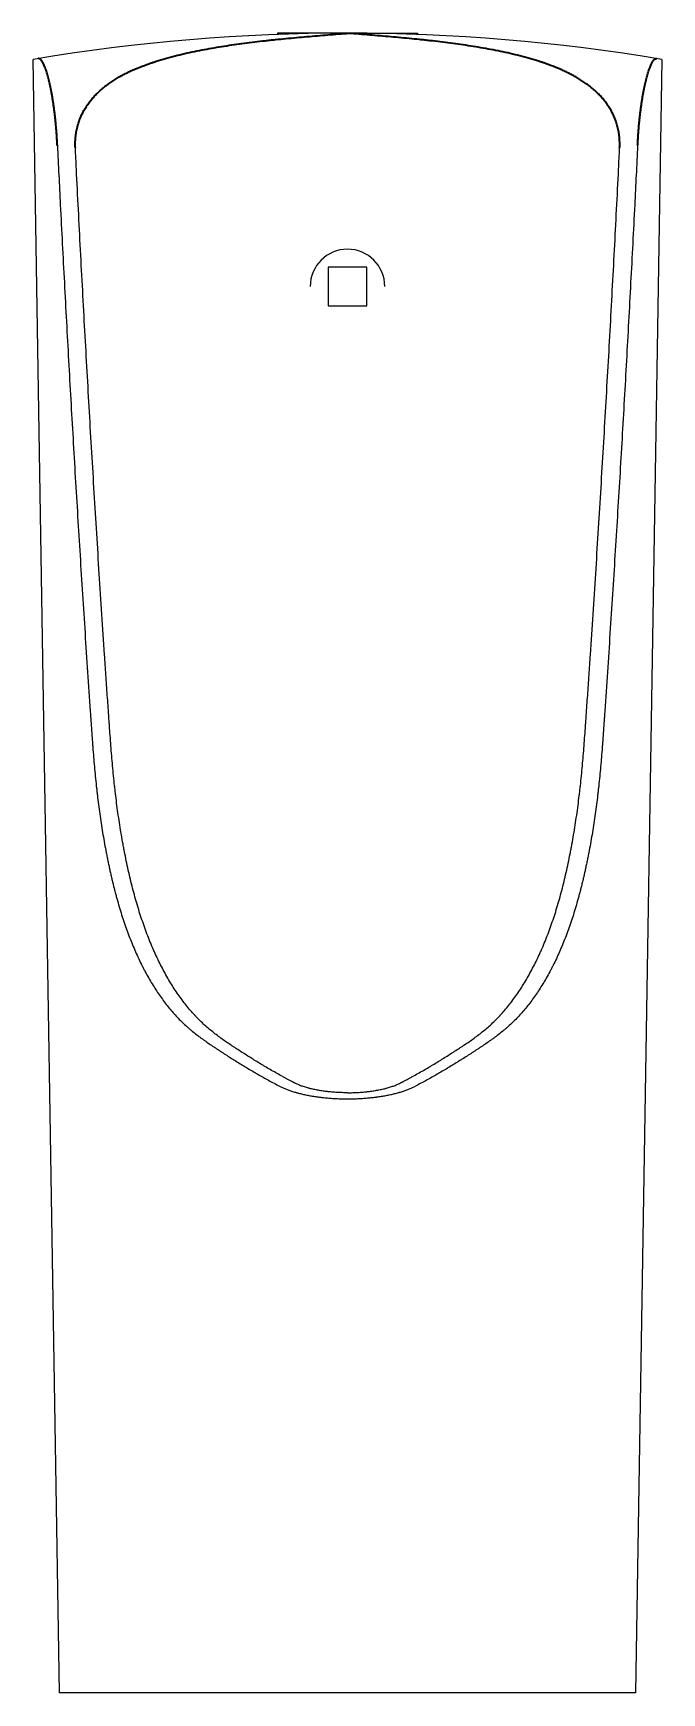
# Model space of a CAD drawing. Extents: x -2629 to 3156, y -2170 to 2130.
# Drawn here: x -1918 to -1558, y -444 to 506 of the extents above; entities that cross this region are included whole.
import ezdxf

# ---------------------------------------------------------------- set-up
doc = ezdxf.new("R2010")
doc.units = 0
doc.header["$LTSCALE"] = 20
doc.header["$MEASUREMENT"] = 0
doc.layers.add('1', color=1, linetype='CONTINUOUS')
doc.layers.add('3', color=3, linetype='CONTINUOUS')

msp = doc.modelspace()

# ---------------------------------------------------------------- linework, layer by layer
at = {"layer": '1', "color": 7, "linetype": 'Continuous', "lineweight": 35}
for points, knots in [([(-1894.3, 440.01), (-1894.35, 441.04), (-1894.36, 442.06), (-1894.31, 444.08), (-1894.25, 445.08), (-1894.06, 447.06), (-1893.93, 448.05), (-1893.59, 449.99), (-1893.39, 450.96), (-1893.09, 452.15), (-1893.02, 452.39), (-1892.93, 452.75), (-1892.89, 452.87), (-1892.83, 453.11), (-1892.66, 453.7), (-1892.47, 454.28), (-1892.01, 455.66), (-1891.67, 456.56), (-1890.93, 458.32), (-1890.53, 459.18), (-1889.67, 460.87), (-1889.21, 461.69), (-1888.48, 462.9), (-1888.23, 463.3), (-1887.9, 463.79), (-1887.84, 463.89), (-1887.71, 464.09), (-1887.51, 464.38), (-1887.31, 464.67), (-1886.64, 465.63), (-1886.08, 466.37), (-1884.93, 467.8), (-1884.33, 468.5), (-1883.1, 469.86), (-1882.46, 470.51), (-1881.16, 471.79), (-1880.49, 472.41), (-1879.12, 473.62), (-1878.42, 474.21), (-1877.35, 475.07), (-1876.99, 475.35), (-1876.53, 475.7), (-1876.44, 475.77), (-1876.26, 475.91), (-1876.17, 475.98), (-1875.89, 476.19), (-1875.7, 476.32), (-1874.78, 477), (-1874.03, 477.52), (-1872.5, 478.54), (-1871.73, 479.03), (-1870.18, 479.98), (-1869.39, 480.44), (-1867.79, 481.33), (-1866.99, 481.77), (-1865.36, 482.61), (-1864.54, 483.02), (-1862.89, 483.81), (-1862.05, 484.19), (-1860.36, 484.94), (-1859.51, 485.31), (-1856.95, 486.37), (-1855.21, 487.05), (-1852.57, 488), (-1851.68, 488.31), (-1850.57, 488.69), (-1850.35, 488.77), (-1849.9, 488.92), (-1849.67, 488.99), (-1849, 489.22), (-1848.55, 489.36), (-1846.31, 490.08), (-1844.5, 490.63), (-1840.86, 491.66), (-1839.03, 492.15), (-1835.35, 493.09), (-1833.51, 493.53), (-1829.79, 494.39), (-1827.93, 494.79), (-1824.19, 495.56), (-1822.31, 495.93), (-1818.53, 496.64), (-1816.64, 496.98), (-1812.83, 497.63), (-1810.92, 497.94), (-1807.09, 498.54), (-1805.16, 498.82), (-1801.3, 499.38), (-1799.36, 499.64), (-1795.47, 500.15), (-1791.57, 500.64), (-1787.63, 501.1), (-1784.67, 501.43), (-1783.68, 501.54), (-1781.69, 501.75), (-1780.7, 501.86), (-1777.71, 502.17), (-1775.72, 502.37), (-1771.73, 502.76), (-1769.73, 502.95), (-1765.72, 503.32), (-1763.72, 503.5), (-1759.7, 503.85), (-1757.69, 504.02), (-1753.67, 504.35), (-1751.65, 504.52), (-1747.61, 504.84), (-1745.59, 505), (-1741.54, 505.31), (-1739.51, 505.46), (-1737.48, 505.61)], [0, 0, 0, 0, 0.015625, 0.015625, 0.03125, 0.03125, 0.046875, 0.046875, 0.0625, 0.0625, 0.066406, 0.066406, 0.068359, 0.068359, 0.070312, 0.078125, 0.078125, 0.09375, 0.09375, 0.109375, 0.109375, 0.125, 0.125, 0.132812, 0.132812, 0.134766, 0.134766, 0.136719, 0.140625, 0.140625, 0.15625, 0.15625, 0.171875, 0.171875, 0.1875, 0.1875, 0.203125, 0.203125, 0.21875, 0.21875, 0.226563, 0.226563, 0.228516, 0.228516, 0.230469, 0.230469, 0.234375, 0.234375, 0.25, 0.25, 0.265625, 0.265625, 0.28125, 0.28125, 0.296875, 0.296875, 0.3125, 0.3125, 0.328125, 0.328125, 0.34375, 0.34375, 0.375, 0.375, 0.390625, 0.390625, 0.394531, 0.394531, 0.398438, 0.398438, 0.40625, 0.40625, 0.4375, 0.4375, 0.46875, 0.46875, 0.5, 0.5, 0.53125, 0.53125, 0.5625, 0.5625, 0.59375, 0.59375, 0.625, 0.625, 0.65625, 0.65625, 0.6875, 0.6875, 0.71875, 0.75, 0.75, 0.765625, 0.765625, 0.78125, 0.78125, 0.8125, 0.8125, 0.84375, 0.84375, 0.875, 0.875, 0.90625, 0.90625, 0.9375, 0.9375, 0.96875, 0.96875, 1, 1, 1, 1]), ([(-1582.6, 440.01), (-1582.55, 441.04), (-1582.54, 442.06), (-1582.59, 444.08), (-1582.65, 445.08), (-1582.84, 447.06), (-1582.97, 448.05), (-1583.31, 449.99), (-1583.51, 450.96), (-1583.81, 452.15), (-1583.88, 452.39), (-1583.97, 452.75), (-1584.01, 452.87), (-1584.07, 453.11), (-1584.24, 453.7), (-1584.43, 454.28), (-1584.89, 455.66), (-1585.23, 456.56), (-1585.97, 458.32), (-1586.37, 459.18), (-1587.23, 460.87), (-1587.69, 461.69), (-1588.42, 462.9), (-1588.67, 463.3), (-1589, 463.79), (-1589.06, 463.89), (-1589.19, 464.09), (-1589.39, 464.38), (-1589.59, 464.67), (-1590.26, 465.63), (-1590.82, 466.37), (-1591.97, 467.8), (-1592.57, 468.5), (-1593.8, 469.86), (-1594.44, 470.51), (-1595.74, 471.79), (-1596.41, 472.41), (-1597.78, 473.62), (-1598.48, 474.21), (-1599.55, 475.07), (-1599.91, 475.35), (-1600.37, 475.7), (-1600.46, 475.77), (-1600.64, 475.91), (-1600.73, 475.98), (-1601.01, 476.19), (-1601.19, 476.32), (-1602.12, 477), (-1602.87, 477.52), (-1604.39, 478.54), (-1605.16, 479.03), (-1606.72, 479.98), (-1607.51, 480.44), (-1609.1, 481.33), (-1609.91, 481.77), (-1611.54, 482.61), (-1612.36, 483.02), (-1614.01, 483.81), (-1614.85, 484.19), (-1616.53, 484.94), (-1617.38, 485.31), (-1619.95, 486.37), (-1621.69, 487.05), (-1624.33, 488), (-1625.22, 488.31), (-1626.33, 488.69), (-1626.55, 488.77), (-1627, 488.92), (-1627.22, 488.99), (-1627.9, 489.22), (-1628.35, 489.36), (-1630.59, 490.08), (-1632.4, 490.63), (-1636.04, 491.66), (-1637.87, 492.15), (-1641.55, 493.09), (-1643.39, 493.53), (-1647.1, 494.39), (-1648.97, 494.79), (-1652.71, 495.56), (-1654.59, 495.93), (-1658.37, 496.64), (-1660.26, 496.98), (-1664.07, 497.63), (-1665.98, 497.94), (-1669.81, 498.54), (-1671.73, 498.82), (-1675.6, 499.38), (-1677.53, 499.64), (-1681.43, 500.15), (-1685.33, 500.64), (-1689.27, 501.1), (-1692.23, 501.43), (-1693.22, 501.54), (-1695.2, 501.75), (-1696.2, 501.86), (-1699.18, 502.17), (-1701.18, 502.37), (-1705.17, 502.76), (-1707.17, 502.95), (-1711.18, 503.32), (-1713.18, 503.5), (-1717.2, 503.85), (-1719.21, 504.02), (-1723.23, 504.35), (-1725.25, 504.52), (-1729.29, 504.84), (-1731.31, 505), (-1735.36, 505.31), (-1737.39, 505.46), (-1739.42, 505.61)], [0, 0, 0, 0, 0.015625, 0.015625, 0.03125, 0.03125, 0.046875, 0.046875, 0.0625, 0.0625, 0.066406, 0.066406, 0.068359, 0.068359, 0.070312, 0.078125, 0.078125, 0.09375, 0.09375, 0.109375, 0.109375, 0.125, 0.125, 0.132812, 0.132812, 0.134766, 0.134766, 0.136719, 0.140625, 0.140625, 0.15625, 0.15625, 0.171875, 0.171875, 0.1875, 0.1875, 0.203125, 0.203125, 0.21875, 0.21875, 0.226563, 0.226563, 0.228516, 0.228516, 0.230469, 0.230469, 0.234375, 0.234375, 0.25, 0.25, 0.265625, 0.265625, 0.28125, 0.28125, 0.296875, 0.296875, 0.3125, 0.3125, 0.328125, 0.328125, 0.34375, 0.34375, 0.375, 0.375, 0.390625, 0.390625, 0.394531, 0.394531, 0.398438, 0.398438, 0.40625, 0.40625, 0.4375, 0.4375, 0.46875, 0.46875, 0.5, 0.5, 0.53125, 0.53125, 0.5625, 0.5625, 0.59375, 0.59375, 0.625, 0.625, 0.65625, 0.65625, 0.6875, 0.6875, 0.71875, 0.75, 0.75, 0.765625, 0.765625, 0.78125, 0.78125, 0.8125, 0.8125, 0.84375, 0.84375, 0.875, 0.875, 0.90625, 0.90625, 0.9375, 0.9375, 0.96875, 0.96875, 1, 1, 1, 1]), ([(-1904.6, 441.34), (-1904.64, 442.2), (-1904.73, 443.92), (-1904.89, 446.47), (-1905.07, 448.98), (-1905.27, 451.47), (-1905.49, 453.91), (-1905.73, 456.33), (-1905.91, 457.91), (-1906.01, 458.8), (-1906.02, 458.9), (-1906.04, 459.09), (-1906.06, 459.19), (-1906.09, 459.49), (-1906.16, 460.07), (-1906.23, 460.65), (-1906.38, 461.8), (-1906.58, 463.31), (-1906.89, 465.5), (-1907.22, 467.63), (-1907.56, 469.68), (-1907.79, 471.01), (-1908.03, 472.31), (-1908.16, 472.95), (-1908.31, 473.73), (-1908.34, 473.89), (-1908.41, 474.2), (-1908.44, 474.35), (-1908.53, 474.82), (-1908.6, 475.12), (-1908.79, 476.02), (-1909.05, 477.18), (-1909.44, 478.83), (-1909.84, 480.38), (-1910.24, 481.83), (-1910.65, 483.19), (-1910.93, 484.04), (-1911.14, 484.65), (-1911.21, 484.85), (-1911.31, 485.14), (-1911.35, 485.23), (-1911.42, 485.42), (-1911.59, 485.89), (-1911.91, 486.68), (-1912.32, 487.63), (-1912.73, 488.46), (-1913.14, 489.18), (-1913.55, 489.78), (-1913.96, 490.28), (-1914.22, 490.54), (-1914.49, 490.76), (-1914.62, 490.84), (-1914.88, 490.98), (-1915.14, 491.08), (-1915.39, 491.1), (-1915.52, 491.09)], [0, 0, 0, 0, 0.03125, 0.0625, 0.09375, 0.125, 0.15625, 0.1875, 0.21875, 0.21875, 0.222656, 0.222656, 0.226562, 0.226562, 0.234375, 0.25, 0.25, 0.28125, 0.3125, 0.34375, 0.375, 0.40625, 0.40625, 0.4375, 0.4375, 0.445312, 0.445312, 0.453125, 0.453125, 0.46875, 0.46875, 0.5, 0.53125, 0.5625, 0.59375, 0.625, 0.65625, 0.65625, 0.671875, 0.671875, 0.679687, 0.679687, 0.6875, 0.71875, 0.75, 0.78125, 0.8125, 0.84375, 0.875, 0.90625, 0.90625, 0.9375, 0.9375, 0.96875, 1, 1, 1, 1]), ([(-1572.3, 441.34), (-1572.26, 442.2), (-1572.17, 443.92), (-1572.01, 446.47), (-1571.83, 448.98), (-1571.63, 451.47), (-1571.41, 453.91), (-1571.17, 456.33), (-1570.99, 457.91), (-1570.89, 458.8), (-1570.88, 458.9), (-1570.85, 459.09), (-1570.84, 459.19), (-1570.81, 459.49), (-1570.74, 460.07), (-1570.67, 460.65), (-1570.52, 461.8), (-1570.32, 463.31), (-1570.01, 465.5), (-1569.68, 467.63), (-1569.34, 469.68), (-1569.11, 471.01), (-1568.87, 472.31), (-1568.74, 472.95), (-1568.59, 473.73), (-1568.56, 473.89), (-1568.49, 474.2), (-1568.46, 474.35), (-1568.37, 474.82), (-1568.3, 475.12), (-1568.11, 476.02), (-1567.85, 477.18), (-1567.46, 478.83), (-1567.06, 480.38), (-1566.66, 481.83), (-1566.25, 483.19), (-1565.97, 484.04), (-1565.76, 484.65), (-1565.69, 484.85), (-1565.59, 485.14), (-1565.55, 485.23), (-1565.48, 485.42), (-1565.31, 485.89), (-1564.99, 486.68), (-1564.58, 487.63), (-1564.16, 488.46), (-1563.75, 489.18), (-1563.35, 489.78), (-1562.94, 490.28), (-1562.68, 490.54), (-1562.41, 490.76), (-1562.28, 490.84), (-1562.02, 490.98), (-1561.76, 491.08), (-1561.5, 491.1), (-1561.38, 491.09)], [0, 0, 0, 0, 0.03125, 0.0625, 0.09375, 0.125, 0.15625, 0.1875, 0.21875, 0.21875, 0.222656, 0.222656, 0.226562, 0.226562, 0.234375, 0.25, 0.25, 0.28125, 0.3125, 0.34375, 0.375, 0.40625, 0.40625, 0.4375, 0.4375, 0.445312, 0.445312, 0.453125, 0.453125, 0.46875, 0.46875, 0.5, 0.53125, 0.5625, 0.59375, 0.625, 0.65625, 0.65625, 0.671875, 0.671875, 0.679687, 0.679687, 0.6875, 0.71875, 0.75, 0.78125, 0.8125, 0.84375, 0.875, 0.90625, 0.90625, 0.9375, 0.9375, 0.96875, 1, 1, 1, 1])]:
    msp.add_open_spline(points, degree=3, knots=knots, dxfattribs=at)
at = {"layer": '3', "color": 7}
for p, q in [((-1778.45, 505.61), (-1778.45, 504.87)), ((-1738.45, 505.61), (-1778.45, 505.61)), ((-1738.45, 505.61), (-1698.45, 505.61)), ((-1698.45, 505.61), (-1698.45, 504.87)), ((-1903.45, -444.39), (-1918.45, 490.61)), ((-1558.45, 490.61), (-1573.45, -444.39)), ((-1749.45, 371.61), (-1749.45, 349.61)), ((-1727.45, 371.61), (-1749.45, 371.61)), ((-1727.45, 349.61), (-1727.45, 371.61)), ((-1749.45, 349.61), (-1727.45, 349.61)), ((-1573.45, -444.39), (-1903.45, -444.39))]:
    msp.add_line(p, q, dxfattribs=at)
for centre, radius, start, end in [((-1738.45, -581.89), 1087.5, 80.47272, 99.52728), ((-1738.45, 360.61), 21.37, 0, 180)]:
    msp.add_arc(centre, radius, start, end, dxfattribs=at)
for points, knots in [([(-1904.59, 441.34), (-1904.04, 430.03), (-1903.48, 418.72), (-1902.53, 399.97), (-1902.15, 392.54), (-1901.39, 377.67), (-1901, 370.24), (-1899.82, 347.94), (-1899.01, 333.08), (-1897.36, 303.35), (-1896.51, 288.48), (-1894.78, 258.76), (-1893.9, 243.9), (-1892.08, 214.18), (-1891.16, 199.32), (-1889.73, 177.03), (-1889.25, 169.6), (-1888.28, 154.74), (-1887.79, 147.32), (-1886.8, 132.46), (-1886.3, 125.03), (-1885.73, 116.68), (-1885.66, 115.75), (-1885.54, 113.89), (-1885.47, 112.96), (-1885.28, 110.18), (-1885.15, 108.32), (-1884.89, 104.61), (-1884.76, 102.76), (-1884.55, 99.98), (-1884.48, 99.06), (-1884.34, 97.21), (-1884.27, 96.29), (-1883.91, 91.68), (-1883.59, 88.01), (-1882.91, 80.7), (-1882.55, 77.07), (-1882.05, 72.55), (-1881.95, 71.65), (-1881.74, 69.85), (-1881.63, 68.95), (-1881.3, 66.26), (-1881.08, 64.47), (-1880.37, 59.13), (-1879.86, 55.59), (-1879.05, 50.31), (-1878.76, 48.56), (-1878.18, 45.07), (-1877.88, 43.33), (-1877.25, 39.87), (-1876.93, 38.14), (-1876.43, 35.56), (-1876.26, 34.7), (-1875.92, 32.98), (-1875.74, 32.13), (-1875.48, 30.85), (-1875.39, 30.42), (-1875.21, 29.57), (-1875.11, 29.14), (-1874.93, 28.29), (-1874.84, 27.87), (-1874.7, 27.23), (-1874.65, 27.02), (-1874.56, 26.59), (-1874.51, 26.38), (-1874.28, 25.32), (-1874.09, 24.48), (-1873.71, 22.8), (-1873.52, 21.97), (-1873.13, 20.31), (-1872.93, 19.49), (-1872.53, 17.85), (-1872.33, 17.03), (-1871.92, 15.41), (-1871.71, 14.61), (-1871.29, 13), (-1871.07, 12.21), (-1870, 8.25), (-1869.09, 5.15), (-1867.21, -0.9), (-1866.22, -3.85), (-1864.68, -8.18), (-1864.15, -9.6), (-1863.08, -12.41), (-1862.54, -13.8), (-1860.86, -17.91), (-1859.7, -20.59), (-1857.89, -24.49), (-1857.28, -25.77), (-1856.58, -27.2), (-1856.42, -27.51), (-1856.11, -28.14), (-1855.55, -29.23), (-1855.07, -30.16), (-1853.47, -33.21), (-1852.15, -35.56), (-1850.12, -38.94), (-1849.43, -40.05), (-1848.04, -42.22), (-1847.34, -43.28), (-1845.21, -46.4), (-1843.76, -48.39), (-1840.79, -52.21), (-1839.27, -54.02), (-1836.94, -56.62), (-1836.15, -57.47), (-1834.57, -59.11), (-1832.96, -60.71), (-1831.32, -62.23), (-1830.29, -63.16), (-1830.08, -63.34), (-1829.66, -63.71), (-1829.04, -64.25), (-1828.41, -64.79), (-1827.15, -65.84), (-1826.31, -66.53), (-1824.61, -67.86), (-1823.75, -68.51), (-1822.46, -69.47), (-1822.03, -69.78), (-1821.17, -70.41), (-1820.73, -70.71), (-1819.43, -71.63), (-1818.56, -72.23), (-1816.8, -73.42), (-1815.92, -74.01), (-1814.59, -74.9), (-1814.14, -75.19), (-1813.25, -75.78), (-1812.81, -76.07), (-1812.14, -76.52), (-1811.91, -76.66), (-1811.47, -76.96), (-1810.79, -77.4), (-1809.22, -78.43), (-1807.85, -79.31), (-1805.1, -81.07), (-1803.24, -82.24), (-1799.48, -84.57), (-1797.57, -85.73), (-1793.69, -88.04), (-1791.73, -89.2), (-1787.73, -91.49), (-1785.71, -92.63), (-1781.59, -94.89), (-1779.5, -96.01), (-1777.38, -97.13)], [0.0774599, 0.0774599, 0.0774599, 0.0774599, 0.125, 0.125, 0.15625, 0.15625, 0.1875, 0.1875, 0.25, 0.25, 0.3125, 0.3125, 0.375, 0.375, 0.4375, 0.4375, 0.46875, 0.46875, 0.5, 0.5, 0.53125, 0.53125, 0.5351562, 0.5351562, 0.5390625, 0.5390625, 0.546875, 0.546875, 0.5546875, 0.5546875, 0.5585937, 0.5585937, 0.5625, 0.5625, 0.578125, 0.578125, 0.59375, 0.59375, 0.5976562, 0.5976562, 0.6015625, 0.6015625, 0.609375, 0.609375, 0.625, 0.625, 0.6328125, 0.6328125, 0.640625, 0.640625, 0.6484375, 0.6484375, 0.6523437, 0.6523437, 0.65625, 0.65625, 0.6582031, 0.6582031, 0.6601562, 0.6601562, 0.6621094, 0.6621094, 0.6630859, 0.6630859, 0.6640625, 0.6640625, 0.6679687, 0.6679687, 0.671875, 0.671875, 0.6757812, 0.6757812, 0.6796875, 0.6796875, 0.6835937, 0.6835937, 0.6875, 0.6875, 0.703125, 0.703125, 0.71875, 0.71875, 0.7265625, 0.7265625, 0.734375, 0.734375, 0.75, 0.75, 0.7578125, 0.7578125, 0.7587891, 0.7597656, 0.7617187, 0.765625, 0.765625, 0.78125, 0.78125, 0.7890625, 0.7890625, 0.796875, 0.796875, 0.8125, 0.8125, 0.828125, 0.828125, 0.8359375, 0.8359375, 0.84375, 0.8515625, 0.8515625, 0.8535156, 0.8535156, 0.8554687, 0.859375, 0.859375, 0.8671875, 0.8671875, 0.875, 0.875, 0.8789062, 0.8789062, 0.8828125, 0.8828125, 0.890625, 0.890625, 0.8984375, 0.8984375, 0.9023437, 0.9023437, 0.90625, 0.90625, 0.9082031, 0.9082031, 0.9101562, 0.9140625, 0.921875, 0.921875, 0.9375, 0.9375, 0.953125, 0.953125, 0.96875, 0.96875, 0.984375, 0.984375, 1, 1, 1, 1]), ([(-1738.46, -100.9), (-1738.46, -100.9), (-1738.46, -100.9), (-1738.47, -100.9), (-1738.47, -100.9), (-1738.48, -100.9), (-1738.51, -100.9), (-1738.57, -100.9), (-1738.68, -100.9), (-1738.9, -100.9), (-1739.34, -100.9), (-1739.72, -100.9), (-1740.47, -100.89), (-1740.97, -100.87), (-1742.47, -100.83), (-1744.46, -100.75), (-1746.42, -100.6), (-1747.88, -100.48), (-1748.49, -100.42), (-1749.1, -100.36), (-1749.34, -100.33), (-1749.46, -100.32), (-1749.82, -100.28), (-1750.06, -100.25), (-1751.25, -100.11), (-1752.19, -99.98), (-1754.02, -99.71), (-1754.92, -99.56), (-1756.67, -99.23), (-1757.53, -99.05), (-1758.79, -98.77), (-1759.21, -98.67), (-1759.83, -98.52), (-1760.13, -98.44), (-1760.44, -98.36), (-1760.64, -98.31), (-1760.74, -98.29), (-1761.64, -98.04), (-1762.41, -97.82), (-1763.89, -97.35), (-1764.6, -97.11), (-1765.62, -96.73), (-1765.96, -96.6), (-1766.61, -96.34), (-1767.24, -96.07), (-1767.92, -95.76), (-1768.28, -95.58), (-1768.43, -95.51), (-1768.5, -95.47), (-1768.71, -95.36), (-1768.86, -95.29), (-1769.14, -95.15), (-1769.27, -95.07), (-1769.55, -94.93), (-1769.69, -94.85), (-1770.11, -94.63), (-1770.38, -94.49), (-1771.21, -94.04), (-1771.76, -93.75), (-1772.85, -93.16), (-1773.4, -92.87), (-1774.48, -92.27), (-1775.02, -91.98), (-1777.71, -90.49), (-1779.83, -89.3), (-1782.95, -87.5), (-1783.99, -86.89), (-1785.53, -85.99), (-1786.04, -85.68), (-1787.06, -85.08), (-1787.56, -84.78), (-1790.09, -83.26), (-1792.07, -82.04), (-1795.01, -80.21), (-1795.98, -79.6), (-1797.91, -78.38), (-1798.87, -77.76), (-1800.77, -76.54), (-1801.71, -75.92), (-1803.12, -75), (-1803.59, -74.69), (-1804.52, -74.08), (-1804.99, -73.77), (-1807.31, -72.23), (-1809.14, -70.98), (-1812.77, -68.36), (-1814.56, -66.99), (-1817.2, -64.82), (-1818.08, -64.08), (-1819.82, -62.55), (-1820.68, -61.77), (-1822.39, -60.15), (-1823.24, -59.32), (-1824.5, -58.03), (-1824.92, -57.6), (-1825.44, -57.05), (-1825.55, -56.94), (-1825.76, -56.71), (-1826.07, -56.38), (-1826.38, -56.04), (-1828.23, -54), (-1829.84, -52.1), (-1832.98, -48.1), (-1834.5, -46.01), (-1837.48, -41.65), (-1838.93, -39.38), (-1841.76, -34.65), (-1843.13, -32.2), (-1845.14, -28.37), (-1846.45, -25.77), (-1847.73, -23.08), (-1848.67, -21.02), (-1849.14, -19.98), (-1849.6, -18.93), (-1849.83, -18.4), (-1849.91, -18.23), (-1850.06, -17.87), (-1850.14, -17.7), (-1850.82, -16.1), (-1851.42, -14.66), (-1853.17, -10.3), (-1854.28, -7.32), (-1855.88, -2.74), (-1856.4, -1.19), (-1857.42, 1.93), (-1858.41, 5.09), (-1859.36, 8.33), (-1860.28, 11.59), (-1860.74, 13.25), (-1861.61, 16.59), (-1862.04, 18.27), (-1862.87, 21.69), (-1863.28, 23.41), (-1864.07, 26.9), (-1864.46, 28.66), (-1865.21, 32.22), (-1865.58, 34.01), (-1865.98, 36.06), (-1866.03, 36.28), (-1866.11, 36.74), (-1866.16, 36.97), (-1866.29, 37.65), (-1866.55, 39.02), (-1866.81, 40.39), (-1867.31, 43.14), (-1867.64, 44.98), (-1868.26, 48.66), (-1868.86, 52.36), (-1869.42, 56.07), (-1870.22, 61.66), (-1870.72, 65.41), (-1871.29, 70.11), (-1871.4, 71.06), (-1871.61, 72.94), (-1871.72, 73.89), (-1872.03, 76.73), (-1872.23, 78.62), (-1872.61, 82.43), (-1872.79, 84.33), (-1873.14, 88.15), (-1873.31, 90.06), (-1873.63, 93.89), (-1873.79, 95.81), (-1874.09, 99.66), (-1874.23, 101.58), (-1874.51, 105.43), (-1874.72, 108.33), (-1874.92, 111.22), (-1875.06, 113.15), (-1875.12, 114.11), (-1875.46, 118.94), (-1875.72, 122.8), (-1876.25, 130.52), (-1876.52, 134.38), (-1877.04, 142.1), (-1877.3, 145.96), (-1878.07, 157.54), (-1879.09, 172.98), (-1880.09, 188.42), (-1881.08, 203.86), (-1881.57, 211.58), (-1883.01, 234.75), (-1883.95, 250.19), (-1885.32, 273.36), (-1885.78, 281.09), (-1886.67, 296.53), (-1887.11, 304.26), (-1887.98, 319.71), (-1888.42, 327.43), (-1889.27, 342.88), (-1889.69, 350.6), (-1890.52, 366.05), (-1890.93, 373.78), (-1891.74, 389.23), (-1892.14, 396.95), (-1892.93, 412.41), (-1893.52, 424.18), (-1894.1, 435.96), (-1894.3, 440.01)], [0, 0, 0, 0, 0.0000076, 0.0000076, 0.0000153, 0.0000305, 0.000061, 0.0001221, 0.0002441, 0.0004883, 0.0009766, 0.0019531, 0.0019531, 0.0039063, 0.0039063, 0.0078125, 0.0117188, 0.0117188, 0.0136719, 0.0141602, 0.0141602, 0.0146484, 0.0146484, 0.015625, 0.015625, 0.0195313, 0.0195313, 0.0234375, 0.0234375, 0.0273438, 0.0273438, 0.0292969, 0.0292969, 0.0302734, 0.0307617, 0.0307617, 0.03125, 0.03125, 0.0351563, 0.0351563, 0.0390625, 0.0390625, 0.0410156, 0.0410156, 0.0429688, 0.0449219, 0.0454102, 0.0454102, 0.0458984, 0.0458984, 0.046875, 0.046875, 0.0478516, 0.0478516, 0.0488281, 0.0488281, 0.0507813, 0.0507813, 0.0546875, 0.0546875, 0.0585938, 0.0585938, 0.0625, 0.0625, 0.078125, 0.078125, 0.0859375, 0.0859375, 0.0898438, 0.0898438, 0.09375, 0.09375, 0.109375, 0.109375, 0.1171875, 0.1171875, 0.125, 0.125, 0.1328125, 0.1328125, 0.1367188, 0.1367188, 0.140625, 0.140625, 0.15625, 0.15625, 0.171875, 0.171875, 0.1796875, 0.1796875, 0.1875, 0.1875, 0.1953125, 0.1953125, 0.1992188, 0.1992188, 0.2001953, 0.2001953, 0.2011719, 0.203125, 0.203125, 0.21875, 0.21875, 0.234375, 0.234375, 0.25, 0.25, 0.265625, 0.265625, 0.2734375, 0.28125, 0.28125, 0.2851563, 0.2871094, 0.2871094, 0.2880859, 0.2880859, 0.2890625, 0.2890625, 0.296875, 0.296875, 0.3125, 0.3125, 0.3203125, 0.3203125, 0.328125, 0.3359375, 0.3359375, 0.34375, 0.34375, 0.3515625, 0.3515625, 0.359375, 0.359375, 0.3671875, 0.3671875, 0.375, 0.375, 0.3759766, 0.3759766, 0.3769531, 0.3769531, 0.3789063, 0.3828125, 0.3828125, 0.390625, 0.390625, 0.3984375, 0.40625, 0.40625, 0.421875, 0.421875, 0.4257813, 0.4257813, 0.4296875, 0.4296875, 0.4375, 0.4375, 0.4453125, 0.4453125, 0.453125, 0.453125, 0.4609375, 0.4609375, 0.46875, 0.46875, 0.4765625, 0.4804688, 0.4804688, 0.484375, 0.484375, 0.5, 0.5, 0.515625, 0.515625, 0.53125, 0.53125, 0.5625, 0.59375, 0.59375, 0.625, 0.625, 0.6875, 0.6875, 0.71875, 0.71875, 0.75, 0.75, 0.78125, 0.78125, 0.8125, 0.8125, 0.84375, 0.84375, 0.875, 0.875, 0.90625, 0.9226384, 0.9226384, 0.9226384, 0.9226384]), ([(-1738.44, -100.9), (-1738.44, -100.9), (-1738.44, -100.9), (-1738.43, -100.9), (-1738.43, -100.9), (-1738.41, -100.9), (-1738.39, -100.9), (-1738.33, -100.9), (-1738.22, -100.9), (-1738, -100.9), (-1737.56, -100.9), (-1737.18, -100.9), (-1736.43, -100.89), (-1735.92, -100.87), (-1734.43, -100.83), (-1732.44, -100.75), (-1730.48, -100.6), (-1729.02, -100.48), (-1728.41, -100.42), (-1727.8, -100.36), (-1727.56, -100.33), (-1727.44, -100.32), (-1727.08, -100.28), (-1726.84, -100.25), (-1725.65, -100.11), (-1724.71, -99.98), (-1722.88, -99.71), (-1721.98, -99.56), (-1720.22, -99.23), (-1719.37, -99.05), (-1718.1, -98.77), (-1717.69, -98.67), (-1717.07, -98.52), (-1716.77, -98.44), (-1716.46, -98.36), (-1716.26, -98.31), (-1716.16, -98.29), (-1715.26, -98.04), (-1714.49, -97.82), (-1713.01, -97.35), (-1712.3, -97.11), (-1711.27, -96.73), (-1710.94, -96.6), (-1710.29, -96.34), (-1709.66, -96.07), (-1708.98, -95.76), (-1708.61, -95.58), (-1708.47, -95.51), (-1708.4, -95.47), (-1708.18, -95.36), (-1708.04, -95.29), (-1707.76, -95.15), (-1707.62, -95.07), (-1707.35, -94.93), (-1707.21, -94.85), (-1706.79, -94.63), (-1706.52, -94.49), (-1705.69, -94.04), (-1705.14, -93.75), (-1704.05, -93.16), (-1703.5, -92.87), (-1702.42, -92.27), (-1701.88, -91.98), (-1699.19, -90.49), (-1697.07, -89.3), (-1693.94, -87.5), (-1692.91, -86.89), (-1691.37, -85.99), (-1690.86, -85.68), (-1689.84, -85.08), (-1689.34, -84.78), (-1686.81, -83.26), (-1684.83, -82.04), (-1681.89, -80.21), (-1680.92, -79.6), (-1678.99, -78.38), (-1678.03, -77.76), (-1676.13, -76.54), (-1675.19, -75.92), (-1673.78, -75), (-1673.31, -74.69), (-1672.38, -74.08), (-1671.91, -73.77), (-1669.59, -72.23), (-1667.76, -70.98), (-1664.13, -68.36), (-1662.34, -66.99), (-1659.69, -64.82), (-1658.82, -64.08), (-1657.08, -62.55), (-1656.22, -61.77), (-1654.51, -60.15), (-1653.66, -59.32), (-1652.39, -58.03), (-1651.98, -57.6), (-1651.45, -57.05), (-1651.35, -56.94), (-1651.14, -56.71), (-1650.83, -56.38), (-1650.52, -56.04), (-1648.67, -54), (-1647.06, -52.1), (-1643.92, -48.1), (-1642.4, -46.01), (-1639.42, -41.65), (-1637.96, -39.38), (-1635.14, -34.65), (-1633.76, -32.2), (-1631.76, -28.37), (-1630.45, -25.77), (-1629.17, -23.08), (-1628.23, -21.02), (-1627.76, -19.98), (-1627.29, -18.93), (-1627.06, -18.4), (-1626.99, -18.23), (-1626.83, -17.87), (-1626.76, -17.7), (-1626.07, -16.1), (-1625.48, -14.66), (-1623.73, -10.3), (-1622.62, -7.32), (-1621.02, -2.74), (-1620.5, -1.19), (-1619.48, 1.93), (-1618.49, 5.09), (-1617.54, 8.33), (-1616.61, 11.59), (-1616.16, 13.25), (-1615.29, 16.59), (-1614.86, 18.27), (-1614.02, 21.69), (-1613.62, 23.41), (-1612.83, 26.9), (-1612.44, 28.66), (-1611.69, 32.22), (-1611.32, 34.01), (-1610.92, 36.06), (-1610.87, 36.28), (-1610.78, 36.74), (-1610.74, 36.97), (-1610.61, 37.65), (-1610.35, 39.02), (-1610.09, 40.39), (-1609.59, 43.14), (-1609.26, 44.98), (-1608.64, 48.66), (-1608.04, 52.36), (-1607.48, 56.07), (-1606.67, 61.66), (-1606.18, 65.41), (-1605.61, 70.11), (-1605.5, 71.06), (-1605.28, 72.94), (-1605.18, 73.89), (-1604.87, 76.73), (-1604.67, 78.62), (-1604.29, 82.43), (-1604.11, 84.33), (-1603.76, 88.15), (-1603.59, 90.06), (-1603.27, 93.89), (-1603.11, 95.81), (-1602.81, 99.66), (-1602.67, 101.58), (-1602.39, 105.43), (-1602.18, 108.33), (-1601.98, 111.22), (-1601.84, 113.15), (-1601.78, 114.11), (-1601.44, 118.94), (-1601.17, 122.8), (-1600.65, 130.52), (-1600.38, 134.38), (-1599.86, 142.1), (-1599.6, 145.96), (-1598.83, 157.54), (-1597.8, 172.98), (-1596.81, 188.42), (-1595.82, 203.86), (-1595.33, 211.58), (-1593.89, 234.75), (-1592.95, 250.19), (-1591.58, 273.36), (-1591.12, 281.09), (-1590.23, 296.53), (-1589.79, 304.26), (-1588.91, 319.71), (-1588.48, 327.43), (-1587.63, 342.88), (-1587.21, 350.6), (-1586.38, 366.05), (-1585.97, 373.78), (-1585.16, 389.23), (-1584.76, 396.95), (-1583.97, 412.41), (-1583.38, 424.18), (-1582.8, 435.96), (-1582.6, 440.01)], [0, 0, 0, 0, 0.0000076, 0.0000076, 0.0000153, 0.0000305, 0.000061, 0.0001221, 0.0002441, 0.0004883, 0.0009766, 0.0019531, 0.0019531, 0.0039063, 0.0039063, 0.0078125, 0.0117188, 0.0117188, 0.0136719, 0.0141602, 0.0141602, 0.0146484, 0.0146484, 0.015625, 0.015625, 0.0195313, 0.0195313, 0.0234375, 0.0234375, 0.0273438, 0.0273438, 0.0292969, 0.0292969, 0.0302734, 0.0307617, 0.0307617, 0.03125, 0.03125, 0.0351563, 0.0351563, 0.0390625, 0.0390625, 0.0410156, 0.0410156, 0.0429688, 0.0449219, 0.0454102, 0.0454102, 0.0458984, 0.0458984, 0.046875, 0.046875, 0.0478516, 0.0478516, 0.0488281, 0.0488281, 0.0507813, 0.0507813, 0.0546875, 0.0546875, 0.0585938, 0.0585938, 0.0625, 0.0625, 0.078125, 0.078125, 0.0859375, 0.0859375, 0.0898438, 0.0898438, 0.09375, 0.09375, 0.109375, 0.109375, 0.1171875, 0.1171875, 0.125, 0.125, 0.1328125, 0.1328125, 0.1367188, 0.1367188, 0.140625, 0.140625, 0.15625, 0.15625, 0.171875, 0.171875, 0.1796875, 0.1796875, 0.1875, 0.1875, 0.1953125, 0.1953125, 0.1992188, 0.1992188, 0.2001953, 0.2001953, 0.2011719, 0.203125, 0.203125, 0.21875, 0.21875, 0.234375, 0.234375, 0.25, 0.25, 0.265625, 0.265625, 0.2734375, 0.28125, 0.28125, 0.2851563, 0.2871094, 0.2871094, 0.2880859, 0.2880859, 0.2890625, 0.2890625, 0.296875, 0.296875, 0.3125, 0.3125, 0.3203125, 0.3203125, 0.328125, 0.3359375, 0.3359375, 0.34375, 0.34375, 0.3515625, 0.3515625, 0.359375, 0.359375, 0.3671875, 0.3671875, 0.375, 0.375, 0.3759766, 0.3759766, 0.3769531, 0.3769531, 0.3789063, 0.3828125, 0.3828125, 0.390625, 0.390625, 0.3984375, 0.40625, 0.40625, 0.421875, 0.421875, 0.4257813, 0.4257813, 0.4296875, 0.4296875, 0.4375, 0.4375, 0.4453125, 0.4453125, 0.453125, 0.453125, 0.4609375, 0.4609375, 0.46875, 0.46875, 0.4765625, 0.4804688, 0.4804688, 0.484375, 0.484375, 0.5, 0.5, 0.515625, 0.515625, 0.53125, 0.53125, 0.5625, 0.59375, 0.59375, 0.625, 0.625, 0.6875, 0.6875, 0.71875, 0.71875, 0.75, 0.75, 0.78125, 0.78125, 0.8125, 0.8125, 0.84375, 0.84375, 0.875, 0.875, 0.90625, 0.9226384, 0.9226384, 0.9226384, 0.9226384]), ([(-1572.31, 441.34), (-1572.86, 430.03), (-1573.42, 418.72), (-1574.36, 399.97), (-1574.74, 392.54), (-1575.51, 377.67), (-1575.9, 370.24), (-1577.08, 347.94), (-1577.89, 333.08), (-1579.54, 303.35), (-1580.38, 288.48), (-1582.12, 258.76), (-1583, 243.9), (-1584.81, 214.18), (-1585.74, 199.32), (-1587.17, 177.03), (-1587.65, 169.6), (-1588.62, 154.74), (-1589.11, 147.32), (-1590.1, 132.46), (-1590.6, 125.03), (-1591.17, 116.68), (-1591.23, 115.75), (-1591.36, 113.89), (-1591.43, 112.96), (-1591.62, 110.18), (-1591.74, 108.32), (-1592.01, 104.61), (-1592.14, 102.76), (-1592.34, 99.98), (-1592.41, 99.06), (-1592.56, 97.21), (-1592.63, 96.29), (-1592.99, 91.68), (-1593.31, 88.01), (-1593.99, 80.7), (-1594.35, 77.07), (-1594.85, 72.55), (-1594.95, 71.65), (-1595.16, 69.85), (-1595.27, 68.95), (-1595.59, 66.26), (-1595.82, 64.47), (-1596.53, 59.13), (-1597.03, 55.59), (-1597.85, 50.31), (-1598.14, 48.56), (-1598.72, 45.07), (-1599.02, 43.33), (-1599.65, 39.87), (-1599.97, 38.14), (-1600.47, 35.56), (-1600.64, 34.7), (-1600.98, 32.98), (-1601.16, 32.13), (-1601.42, 30.85), (-1601.51, 30.42), (-1601.69, 29.57), (-1601.78, 29.14), (-1601.97, 28.29), (-1602.06, 27.87), (-1602.2, 27.23), (-1602.25, 27.02), (-1602.34, 26.59), (-1602.38, 26.38), (-1602.62, 25.32), (-1602.81, 24.48), (-1603.19, 22.8), (-1603.38, 21.97), (-1603.77, 20.31), (-1603.97, 19.49), (-1604.37, 17.85), (-1604.57, 17.03), (-1604.98, 15.41), (-1605.19, 14.61), (-1605.61, 13), (-1605.83, 12.21), (-1606.9, 8.25), (-1607.81, 5.15), (-1609.69, -0.9), (-1610.68, -3.85), (-1612.22, -8.18), (-1612.74, -9.6), (-1613.82, -12.41), (-1614.36, -13.8), (-1616.04, -17.91), (-1617.2, -20.59), (-1619, -24.49), (-1619.62, -25.77), (-1620.32, -27.2), (-1620.48, -27.51), (-1620.79, -28.14), (-1621.35, -29.23), (-1621.83, -30.16), (-1623.43, -33.21), (-1624.75, -35.56), (-1626.78, -38.94), (-1627.47, -40.05), (-1628.85, -42.22), (-1629.56, -43.28), (-1631.68, -46.4), (-1633.14, -48.39), (-1636.11, -52.21), (-1637.63, -54.02), (-1639.96, -56.62), (-1640.75, -57.47), (-1642.33, -59.11), (-1643.94, -60.71), (-1645.58, -62.23), (-1646.61, -63.16), (-1646.82, -63.34), (-1647.24, -63.71), (-1647.86, -64.25), (-1648.49, -64.79), (-1649.75, -65.84), (-1650.59, -66.53), (-1652.29, -67.86), (-1653.15, -68.51), (-1654.44, -69.47), (-1654.87, -69.78), (-1655.73, -70.41), (-1656.17, -70.71), (-1657.47, -71.63), (-1658.34, -72.23), (-1660.1, -73.42), (-1660.98, -74.01), (-1662.31, -74.9), (-1662.75, -75.19), (-1663.64, -75.78), (-1664.09, -76.07), (-1664.76, -76.52), (-1664.98, -76.66), (-1665.43, -76.96), (-1666.11, -77.4), (-1667.68, -78.43), (-1669.05, -79.31), (-1671.8, -81.07), (-1673.65, -82.24), (-1677.42, -84.57), (-1679.33, -85.73), (-1683.21, -88.04), (-1685.17, -89.2), (-1689.16, -91.49), (-1691.19, -92.63), (-1695.31, -94.89), (-1697.4, -96.01), (-1699.52, -97.13)], [0.0774599, 0.0774599, 0.0774599, 0.0774599, 0.125, 0.125, 0.15625, 0.15625, 0.1875, 0.1875, 0.25, 0.25, 0.3125, 0.3125, 0.375, 0.375, 0.4375, 0.4375, 0.46875, 0.46875, 0.5, 0.5, 0.53125, 0.53125, 0.5351562, 0.5351562, 0.5390625, 0.5390625, 0.546875, 0.546875, 0.5546875, 0.5546875, 0.5585937, 0.5585937, 0.5625, 0.5625, 0.578125, 0.578125, 0.59375, 0.59375, 0.5976562, 0.5976562, 0.6015625, 0.6015625, 0.609375, 0.609375, 0.625, 0.625, 0.6328125, 0.6328125, 0.640625, 0.640625, 0.6484375, 0.6484375, 0.6523437, 0.6523437, 0.65625, 0.65625, 0.6582031, 0.6582031, 0.6601562, 0.6601562, 0.6621094, 0.6621094, 0.6630859, 0.6630859, 0.6640625, 0.6640625, 0.6679687, 0.6679687, 0.671875, 0.671875, 0.6757812, 0.6757812, 0.6796875, 0.6796875, 0.6835937, 0.6835937, 0.6875, 0.6875, 0.703125, 0.703125, 0.71875, 0.71875, 0.7265625, 0.7265625, 0.734375, 0.734375, 0.75, 0.75, 0.7578125, 0.7578125, 0.7587891, 0.7597656, 0.7617187, 0.765625, 0.765625, 0.78125, 0.78125, 0.7890625, 0.7890625, 0.796875, 0.796875, 0.8125, 0.8125, 0.828125, 0.828125, 0.8359375, 0.8359375, 0.84375, 0.8515625, 0.8515625, 0.8535156, 0.8535156, 0.8554687, 0.859375, 0.859375, 0.8671875, 0.8671875, 0.875, 0.875, 0.8789062, 0.8789062, 0.8828125, 0.8828125, 0.890625, 0.890625, 0.8984375, 0.8984375, 0.9023437, 0.9023437, 0.90625, 0.90625, 0.9082031, 0.9082031, 0.9101562, 0.9140625, 0.921875, 0.921875, 0.9375, 0.9375, 0.953125, 0.953125, 0.96875, 0.96875, 0.984375, 0.984375, 1, 1, 1, 1]), ([(-1777.38, -97.13), (-1776.85, -97.41), (-1776.29, -97.69), (-1775.14, -98.22), (-1773.94, -98.74), (-1772.01, -99.47), (-1770.64, -99.94), (-1769.22, -100.38), (-1768.49, -100.6), (-1767.56, -100.86), (-1767.27, -100.94), (-1766.99, -101.02), (-1766.79, -101.07), (-1766.7, -101.09), (-1766.22, -101.22), (-1765.83, -101.32), (-1764.65, -101.61), (-1763.85, -101.79), (-1762.22, -102.14), (-1760.56, -102.47), (-1758, -102.92), (-1756.24, -103.18), (-1754.89, -103.36), (-1754.44, -103.42), (-1753.76, -103.5), (-1753.53, -103.53), (-1753.07, -103.58), (-1752.84, -103.61), (-1751.69, -103.73), (-1750.77, -103.82), (-1748.91, -103.99), (-1747.04, -104.13), (-1744.21, -104.28), (-1742.31, -104.34), (-1740.4, -104.38), (-1739.44, -104.39), (-1738.23, -104.39), (-1737.99, -104.39), (-1737.63, -104.39), (-1737.51, -104.39), (-1737.26, -104.39), (-1736.66, -104.38), (-1736.06, -104.37), (-1734.62, -104.34), (-1733.66, -104.31), (-1731.77, -104.23), (-1729.88, -104.13), (-1728.01, -103.99), (-1726.16, -103.83), (-1725.24, -103.74), (-1723.87, -103.58), (-1723.41, -103.53), (-1722.73, -103.45), (-1722.5, -103.42), (-1722.16, -103.38), (-1722.05, -103.36), (-1721.82, -103.33), (-1720.8, -103.2), (-1719.81, -103.05), (-1718.07, -102.77), (-1716.35, -102.48), (-1713.87, -101.98), (-1712.28, -101.62), (-1710.71, -101.23), (-1709.95, -101.03), (-1709.01, -100.77), (-1708.82, -100.72), (-1708.54, -100.64), (-1708.45, -100.61), (-1708.26, -100.55), (-1707.8, -100.42), (-1707.35, -100.28), (-1706.28, -99.94), (-1704.9, -99.48), (-1702.97, -98.74), (-1701.77, -98.22), (-1700.61, -97.69), (-1700.05, -97.41), (-1699.52, -97.13)], [0, 0, 0, 0, 0.03125, 0.03125, 0.0625, 0.09375, 0.125, 0.125, 0.15625, 0.15625, 0.164063, 0.167969, 0.167969, 0.171875, 0.171875, 0.1875, 0.1875, 0.21875, 0.21875, 0.25, 0.28125, 0.3125, 0.3125, 0.328125, 0.328125, 0.335937, 0.335937, 0.34375, 0.34375, 0.375, 0.375, 0.40625, 0.4375, 0.46875, 0.46875, 0.5, 0.5, 0.507812, 0.507812, 0.511719, 0.511719, 0.515625, 0.53125, 0.53125, 0.5625, 0.5625, 0.59375, 0.625, 0.625, 0.65625, 0.65625, 0.671875, 0.671875, 0.679687, 0.679687, 0.683594, 0.683594, 0.6875, 0.71875, 0.71875, 0.75, 0.78125, 0.8125, 0.8125, 0.84375, 0.84375, 0.851563, 0.851563, 0.855469, 0.855469, 0.859375, 0.875, 0.875, 0.90625, 0.9375, 0.96875, 0.96875, 1, 1, 1, 1])]:
    msp.add_open_spline(points, degree=3, knots=knots, dxfattribs=at)

doc.saveas('drawing.dxf')
